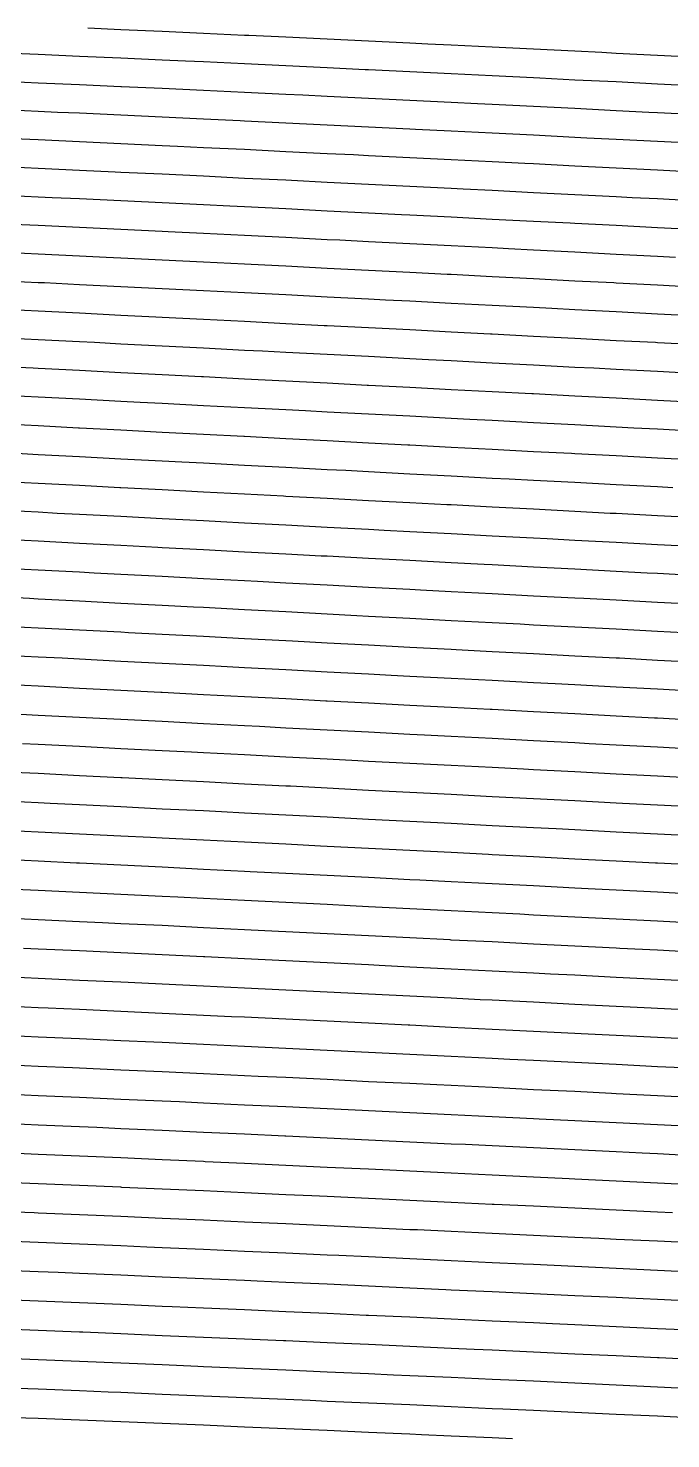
# Model space of a CAD drawing. Header units: metres. Extents: x 228 to 3387, y 52 to 162.
# Drawn here: x 1577.3 to 1626.5, y 53.2 to 161.3 of the extents above; entities that cross this region are included whole.
import ezdxf

# ---------------------------------------------------------------- set-up
doc = ezdxf.new("R2010")
doc.units = ezdxf.units.M
for name, color, linetype in [('Vs_1000', 7, 'Continuous'), ('Vs_1025', 7, 'Continuous'), ('Vs_1050', 7, 'Continuous'), ('Vs_1075', 7, 'Continuous'), ('Vs_1100', 7, 'Continuous'), ('Vs_1125', 7, 'Continuous'), ('Vs_1150', 7, 'Continuous'), ('Vs_1175', 7, 'Continuous'), ('Vs_1200', 7, 'Continuous'), ('Vs_1225', 7, 'Continuous'), ('Vs_1250', 7, 'Continuous'), ('Vs_1275', 7, 'Continuous'), ('Vs_1300', 7, 'Continuous'), ('Vs_1325', 7, 'Continuous'), ('Vs_1350', 7, 'Continuous'), ('Vs_1375', 7, 'Continuous'), ('Vs_1400', 7, 'Continuous'), ('Vs_1425', 7, 'Continuous'), ('Vs_1450', 7, 'Continuous'), ('Vs_1475', 7, 'Continuous'), ('Vs_275', 7, 'Continuous'), ('Vs_300', 7, 'Continuous'), ('Vs_325', 7, 'Continuous'), ('Vs_350', 7, 'Continuous'), ('Vs_375', 7, 'Continuous'), ('Vs_400', 7, 'Continuous'), ('Vs_425', 7, 'Continuous'), ('Vs_450', 7, 'Continuous'), ('Vs_475', 7, 'Continuous'), ('Vs_500', 7, 'Continuous'), ('Vs_525', 7, 'Continuous'), ('Vs_550', 7, 'Continuous'), ('Vs_575', 7, 'Continuous'), ('Vs_600', 7, 'Continuous'), ('Vs_625', 7, 'Continuous'), ('Vs_650', 7, 'Continuous'), ('Vs_675', 7, 'Continuous'), ('Vs_700', 7, 'Continuous'), ('Vs_725', 7, 'Continuous'), ('Vs_750', 7, 'Continuous'), ('Vs_775', 7, 'Continuous'), ('Vs_800', 7, 'Continuous'), ('Vs_825', 7, 'Continuous'), ('Vs_850', 7, 'Continuous'), ('Vs_875', 7, 'Continuous'), ('Vs_900', 7, 'Continuous'), ('Vs_925', 7, 'Continuous'), ('Vs_950', 7, 'Continuous'), ('Vs_975', 7, 'Continuous')]:
    doc.layers.add(name, color=color, linetype=linetype)

msp = doc.modelspace()

# ---------------------------------------------------------------- linework, layer by layer
at = {"layer": 'Vs_1000'}
msp.add_lwpolyline([(1628.66, 94.93), (1625.5, 95.1), (1622.34, 95.26), (1620.18, 95.37), (1619.18, 95.42), (1616.01, 95.58), (1612.85, 95.74), (1609.69, 95.9), (1607.31, 96.02), (1606.53, 96.06), (1603.37, 96.22), (1600.2, 96.38), (1597.04, 96.54), (1594.31, 96.67), (1593.88, 96.69), (1590.72, 96.85), (1587.56, 97.01), (1584.4, 97.16), (1581.23, 97.32), (1581.01, 97.33), (1578.07, 97.47), (1574.91, 97.62)], dxfattribs=at)
at = {"layer": 'Vs_1025'}
msp.add_lwpolyline([(1627.84, 92.75), (1625.5, 92.87), (1622.34, 93.03), (1619.18, 93.19), (1616.01, 93.35), (1614.95, 93.41), (1612.85, 93.51), (1609.69, 93.67), (1606.53, 93.83), (1603.37, 93.99), (1601.96, 94.06), (1600.2, 94.15), (1597.04, 94.31), (1593.88, 94.46), (1590.72, 94.62), (1588.76, 94.71), (1587.56, 94.77), (1584.4, 94.93), (1581.23, 95.08), (1578.07, 95.23), (1575.08, 95.37)], dxfattribs=at)
at = {"layer": 'Vs_1050'}
msp.add_lwpolyline([(1628.66, 90.49), (1625.5, 90.65), (1622.61, 90.79), (1622.34, 90.81), (1619.18, 90.97), (1616.01, 91.13), (1612.85, 91.29), (1609.69, 91.44), (1609.62, 91.45), (1606.53, 91.6), (1603.37, 91.76), (1600.2, 91.92), (1597.04, 92.07), (1596.48, 92.1), (1593.88, 92.23), (1590.72, 92.38), (1587.56, 92.54), (1584.4, 92.69), (1583, 92.75), (1581.23, 92.84), (1578.07, 92.99), (1574.91, 93.13)], dxfattribs=at)
at = {"layer": 'Vs_1075'}
msp.add_lwpolyline([(1628.66, 88.26), (1625.5, 88.42), (1622.34, 88.58), (1619.18, 88.74), (1617.31, 88.83), (1616.01, 88.9), (1612.85, 89.06), (1609.69, 89.21), (1606.53, 89.37), (1604.19, 89.49), (1603.37, 89.53), (1600.2, 89.68), (1597.04, 89.84), (1593.88, 89.99), (1590.83, 90.14), (1590.72, 90.15), (1587.56, 90.3), (1584.4, 90.45), (1581.23, 90.6), (1578.07, 90.74), (1576.95, 90.79)], dxfattribs=at)
at = {"layer": 'Vs_1100'}
msp.add_lwpolyline([(1628.66, 86.04), (1625.5, 86.2), (1625.02, 86.22), (1622.34, 86.36), (1619.18, 86.51), (1616.01, 86.67), (1612.85, 86.83), (1611.91, 86.87), (1609.69, 86.98), (1606.53, 87.14), (1603.37, 87.3), (1600.2, 87.45), (1598.62, 87.53), (1597.04, 87.6), (1593.88, 87.76), (1590.72, 87.91), (1587.56, 88.06), (1584.97, 88.18), (1584.4, 88.21), (1581.23, 88.35), (1578.07, 88.5), (1574.91, 88.64)], dxfattribs=at)
at = {"layer": 'Vs_1125'}
msp.add_lwpolyline([(1628.66, 83.81), (1625.5, 83.97), (1622.34, 84.13), (1619.65, 84.26), (1619.18, 84.28), (1616.01, 84.44), (1612.85, 84.6), (1609.69, 84.75), (1606.53, 84.91), (1606.4, 84.91), (1603.37, 85.06), (1600.2, 85.22), (1597.04, 85.37), (1593.88, 85.52), (1592.88, 85.57), (1590.72, 85.67), (1587.56, 85.82), (1584.4, 85.97), (1581.23, 86.11), (1578.82, 86.22), (1578.07, 86.25), (1574.91, 86.4)], dxfattribs=at)
at = {"layer": 'Vs_1150'}
msp.add_lwpolyline([(1627.42, 81.65), (1625.5, 81.74), (1622.34, 81.9), (1619.18, 82.06), (1616.01, 82.21), (1614.18, 82.3), (1612.85, 82.37), (1609.69, 82.52), (1606.53, 82.68), (1603.37, 82.83), (1600.75, 82.95), (1600.2, 82.98), (1597.04, 83.13), (1593.88, 83.28), (1590.72, 83.43), (1587.56, 83.58), (1586.93, 83.61), (1584.4, 83.72), (1581.23, 83.87), (1578.07, 84.01), (1574.91, 84.15)], dxfattribs=at)
at = {"layer": 'Vs_1175'}
msp.add_lwpolyline([(1628.66, 79.36), (1625.5, 79.52), (1622.34, 79.67), (1621.99, 79.69), (1619.18, 79.83), (1616.01, 79.98), (1612.85, 80.14), (1609.69, 80.29), (1608.6, 80.34), (1606.53, 80.44), (1603.37, 80.59), (1600.2, 80.75), (1597.04, 80.9), (1594.92, 80.99), (1593.88, 81.04), (1590.72, 81.19), (1587.56, 81.34), (1584.4, 81.48), (1581.23, 81.62), (1580.69, 81.65), (1578.07, 81.76), (1574.91, 81.9)], dxfattribs=at)
at = {"layer": 'Vs_1200'}
msp.add_lwpolyline([(1628.66, 77.13), (1625.5, 77.29), (1622.34, 77.44), (1619.18, 77.6), (1616.45, 77.73), (1616.01, 77.75), (1612.85, 77.9), (1609.69, 78.06), (1606.53, 78.21), (1603.37, 78.36), (1602.87, 78.38), (1600.2, 78.51), (1597.04, 78.66), (1593.88, 78.8), (1590.72, 78.95), (1588.88, 79.04), (1587.56, 79.1), (1584.4, 79.24), (1581.23, 79.38), (1578.07, 79.52), (1574.91, 79.65)], dxfattribs=at)
at = {"layer": 'Vs_1225'}
msp.add_lwpolyline([(1628.66, 74.9), (1625.5, 75.06), (1624.32, 75.12), (1622.34, 75.21), (1619.18, 75.37), (1616.01, 75.52), (1612.85, 75.67), (1610.8, 75.77), (1609.69, 75.82), (1606.53, 75.97), (1603.37, 76.12), (1600.2, 76.27), (1597.04, 76.42), (1596.97, 76.42), (1593.88, 76.57), (1590.72, 76.71), (1587.56, 76.85), (1584.4, 76.99), (1582.57, 77.08), (1581.23, 77.13), (1578.07, 77.27), (1574.91, 77.41)], dxfattribs=at)
at = {"layer": 'Vs_1250'}
msp.add_lwpolyline([(1628.66, 72.68), (1625.5, 72.83), (1622.34, 72.98), (1619.18, 73.13), (1618.73, 73.16), (1616.01, 73.29), (1612.85, 73.44), (1609.69, 73.59), (1606.53, 73.74), (1605, 73.81), (1603.37, 73.89), (1600.2, 74.03), (1597.04, 74.18), (1593.88, 74.32), (1590.85, 74.46), (1590.72, 74.47), (1587.56, 74.61), (1584.4, 74.75), (1581.23, 74.89), (1578.07, 75.02), (1575.91, 75.12)], dxfattribs=at)
at = {"layer": 'Vs_1275'}
msp.add_lwpolyline([(1626.66, 70.54), (1625.5, 70.6), (1622.34, 70.75), (1619.18, 70.9), (1616.01, 71.05), (1613, 71.2), (1612.85, 71.2), (1609.69, 71.35), (1606.53, 71.5), (1603.37, 71.65), (1600.2, 71.79), (1599.02, 71.85), (1597.04, 71.94), (1593.88, 72.08), (1590.72, 72.23), (1587.56, 72.37), (1584.47, 72.5), (1584.4, 72.51), (1581.23, 72.64), (1578.07, 72.78), (1574.91, 72.91)], dxfattribs=at)
at = {"layer": 'Vs_1300'}
msp.add_lwpolyline([(1628.66, 68.22), (1625.5, 68.37), (1622.34, 68.52), (1621, 68.58), (1619.18, 68.67), (1616.01, 68.82), (1612.85, 68.97), (1609.69, 69.12), (1607.13, 69.24), (1606.53, 69.26), (1603.37, 69.41), (1600.2, 69.56), (1597.04, 69.7), (1593.88, 69.84), (1592.83, 69.89), (1590.72, 69.98), (1587.56, 70.12), (1584.4, 70.26), (1581.23, 70.4), (1578.07, 70.53), (1577.75, 70.54), (1574.91, 70.66)], dxfattribs=at)
at = {"layer": 'Vs_1325'}
msp.add_lwpolyline([(1628.66, 65.99), (1625.5, 66.14), (1622.34, 66.29), (1619.18, 66.44), (1616.01, 66.59), (1615.22, 66.62), (1612.85, 66.73), (1609.69, 66.88), (1606.53, 67.03), (1603.37, 67.17), (1601.09, 67.28), (1600.2, 67.32), (1597.04, 67.46), (1593.88, 67.6), (1590.72, 67.74), (1587.56, 67.88), (1586.38, 67.93), (1584.4, 68.02), (1581.23, 68.15), (1578.07, 68.28), (1574.91, 68.41)], dxfattribs=at)
at = {"layer": 'Vs_1350'}
msp.add_lwpolyline([(1628.66, 63.76), (1625.5, 63.91), (1623.3, 64.01), (1622.34, 64.06), (1619.18, 64.2), (1616.01, 64.35), (1612.85, 64.5), (1609.69, 64.64), (1609.28, 64.66), (1606.53, 64.79), (1603.37, 64.93), (1600.2, 65.08), (1597.04, 65.22), (1594.83, 65.32), (1593.88, 65.36), (1590.72, 65.5), (1587.56, 65.63), (1584.4, 65.77), (1581.23, 65.9), (1579.6, 65.97), (1578.07, 66.03), (1574.91, 66.16)], dxfattribs=at)
at = {"layer": 'Vs_1375'}
msp.add_lwpolyline([(1628.66, 61.53), (1625.5, 61.67), (1622.34, 61.82), (1619.18, 61.97), (1617.45, 62.05), (1616.01, 62.12), (1612.85, 62.26), (1609.69, 62.41), (1606.53, 62.55), (1603.37, 62.69), (1603.18, 62.7), (1600.2, 62.84), (1597.04, 62.98), (1593.88, 63.12), (1590.72, 63.25), (1588.32, 63.36), (1587.56, 63.39), (1584.4, 63.52), (1581.23, 63.66), (1578.07, 63.79), (1574.91, 63.91)], dxfattribs=at)
at = {"layer": 'Vs_1400'}
msp.add_lwpolyline([(1628.66, 59.3), (1625.62, 59.44), (1625.5, 59.44), (1622.34, 59.59), (1619.18, 59.74), (1616.01, 59.88), (1612.85, 60.03), (1611.46, 60.09), (1609.69, 60.17), (1606.53, 60.31), (1603.37, 60.46), (1600.2, 60.6), (1597.04, 60.74), (1596.86, 60.74), (1593.88, 60.87), (1590.72, 61.01), (1587.56, 61.14), (1584.4, 61.28), (1581.5, 61.4), (1581.23, 61.41), (1578.07, 61.54), (1574.91, 61.66)], dxfattribs=at)
at = {"layer": 'Vs_1425'}
msp.add_lwpolyline([(1628.66, 57.06), (1625.5, 57.21), (1622.34, 57.36), (1619.71, 57.48), (1619.18, 57.5), (1616.01, 57.65), (1612.85, 57.79), (1609.69, 57.93), (1606.53, 58.08), (1605.28, 58.13), (1603.37, 58.22), (1600.2, 58.36), (1597.04, 58.49), (1593.88, 58.63), (1590.72, 58.77), (1590.29, 58.78), (1587.56, 58.9), (1584.4, 59.03), (1581.23, 59.16), (1578.07, 59.29), (1574.91, 59.41)], dxfattribs=at)
at = {"layer": 'Vs_1450'}
msp.add_lwpolyline([(1627.96, 54.86), (1625.5, 54.98), (1622.34, 55.12), (1619.18, 55.27), (1616.01, 55.41), (1613.65, 55.52), (1612.85, 55.55), (1609.69, 55.7), (1606.53, 55.84), (1603.37, 55.98), (1600.2, 56.11), (1598.9, 56.17), (1597.04, 56.25), (1593.88, 56.39), (1590.72, 56.52), (1587.56, 56.65), (1584.4, 56.78), (1583.42, 56.82), (1581.23, 56.91), (1578.07, 57.04), (1574.91, 57.16)], dxfattribs=at)
at = {"layer": 'Vs_1475'}
msp.add_lwpolyline([(1614.39, 53.25), (1612.85, 53.32), (1609.69, 53.46), (1607.42, 53.56), (1606.53, 53.6), (1603.37, 53.74), (1600.2, 53.87), (1597.04, 54.01), (1593.88, 54.14), (1592.28, 54.21), (1590.72, 54.28), (1587.56, 54.41), (1584.4, 54.54), (1581.23, 54.67), (1578.07, 54.79), (1576.19, 54.86)], dxfattribs=at)
at = {"layer": 'Vs_275'}
msp.add_lwpolyline([(1628.66, 159.02), (1625.5, 159.18), (1622.34, 159.33), (1621.25, 159.39), (1619.18, 159.49), (1616.01, 159.64), (1612.85, 159.8), (1609.69, 159.95), (1607.91, 160.04), (1606.53, 160.11), (1603.37, 160.26), (1600.2, 160.41), (1597.04, 160.56), (1594.21, 160.69), (1593.88, 160.71), (1590.72, 160.86), (1587.56, 161), (1584.4, 161.14), (1581.86, 161.26)], dxfattribs=at)
at = {"layer": 'Vs_300'}
msp.add_lwpolyline([(1628.66, 156.82), (1625.5, 156.98), (1622.34, 157.14), (1619.18, 157.29), (1616.48, 157.43), (1616.01, 157.45), (1612.85, 157.61), (1609.69, 157.76), (1606.53, 157.92), (1603.37, 158.07), (1603.12, 158.08), (1600.2, 158.22), (1597.04, 158.37), (1593.88, 158.52), (1590.72, 158.67), (1589.34, 158.73), (1587.56, 158.82), (1584.4, 158.96), (1581.23, 159.1), (1578.07, 159.24), (1574.91, 159.38)], dxfattribs=at)
at = {"layer": 'Vs_325'}
msp.add_lwpolyline([(1628.66, 154.62), (1625.5, 154.78), (1624.85, 154.81), (1622.34, 154.94), (1619.18, 155.1), (1616.01, 155.25), (1612.85, 155.41), (1611.72, 155.47), (1609.69, 155.57), (1606.53, 155.72), (1603.37, 155.88), (1600.2, 156.03), (1598.33, 156.12), (1597.04, 156.18), (1593.88, 156.33), (1590.72, 156.48), (1587.56, 156.63), (1584.46, 156.77), (1584.4, 156.78), (1581.23, 156.92), (1578.07, 157.06), (1574.91, 157.2)], dxfattribs=at)
at = {"layer": 'Vs_350'}
msp.add_lwpolyline([(1628.66, 152.42), (1625.5, 152.58), (1622.34, 152.74), (1620.09, 152.85), (1619.18, 152.9), (1616.01, 153.06), (1612.85, 153.22), (1609.69, 153.37), (1606.96, 153.51), (1606.53, 153.53), (1603.37, 153.68), (1600.2, 153.84), (1597.04, 153.99), (1593.88, 154.14), (1593.55, 154.16), (1590.72, 154.3), (1587.56, 154.44), (1584.4, 154.59), (1581.23, 154.74), (1579.54, 154.81), (1578.07, 154.88), (1574.91, 155.02)], dxfattribs=at)
at = {"layer": 'Vs_375'}
msp.add_lwpolyline([(1628.31, 150.24), (1625.5, 150.38), (1622.34, 150.54), (1619.18, 150.7), (1616.01, 150.86), (1615.35, 150.89), (1612.85, 151.02), (1609.69, 151.18), (1606.53, 151.33), (1603.37, 151.49), (1602.22, 151.55), (1600.2, 151.65), (1597.04, 151.8), (1593.88, 151.96), (1590.72, 152.11), (1588.75, 152.2), (1587.56, 152.26), (1584.4, 152.41), (1581.23, 152.55), (1578.07, 152.7), (1574.91, 152.84)], dxfattribs=at)
at = {"layer": 'Vs_400'}
msp.add_lwpolyline([(1628.66, 148.02), (1625.5, 148.18), (1623.56, 148.28), (1622.34, 148.34), (1619.18, 148.5), (1616.01, 148.66), (1612.85, 148.82), (1610.61, 148.93), (1609.69, 148.98), (1606.53, 149.14), (1603.37, 149.3), (1600.2, 149.45), (1597.48, 149.59), (1597.04, 149.61), (1593.88, 149.76), (1590.72, 149.92), (1587.56, 150.07), (1584.4, 150.22), (1583.96, 150.24), (1581.23, 150.37), (1578.07, 150.51), (1574.91, 150.66)], dxfattribs=at)
at = {"layer": 'Vs_425'}
msp.add_lwpolyline([(1628.66, 145.82), (1625.5, 145.98), (1622.34, 146.14), (1619.18, 146.3), (1618.82, 146.32), (1616.01, 146.46), (1612.85, 146.62), (1609.69, 146.78), (1606.53, 146.94), (1605.89, 146.97), (1603.37, 147.1), (1600.2, 147.26), (1597.04, 147.42), (1593.88, 147.57), (1592.75, 147.63), (1590.72, 147.73), (1587.56, 147.88), (1584.4, 148.03), (1581.23, 148.18), (1579.13, 148.28), (1578.07, 148.33), (1574.91, 148.48)], dxfattribs=at)
at = {"layer": 'Vs_450'}
msp.add_lwpolyline([(1626.89, 143.71), (1625.5, 143.78), (1622.34, 143.94), (1619.18, 144.1), (1616.01, 144.26), (1614.09, 144.36), (1612.85, 144.43), (1609.69, 144.59), (1606.53, 144.75), (1603.37, 144.91), (1601.18, 145.02), (1600.2, 145.06), (1597.04, 145.22), (1593.88, 145.38), (1590.72, 145.54), (1588.02, 145.67), (1587.56, 145.69), (1584.4, 145.84), (1581.23, 146), (1578.07, 146.15), (1574.91, 146.29)], dxfattribs=at)
at = {"layer": 'Vs_475'}
msp.add_lwpolyline([(1628.66, 141.41), (1625.5, 141.58), (1622.34, 141.74), (1622.15, 141.75), (1619.18, 141.9), (1616.01, 142.06), (1612.85, 142.22), (1609.69, 142.39), (1609.38, 142.4), (1606.53, 142.55), (1603.37, 142.71), (1600.2, 142.87), (1597.04, 143.03), (1596.47, 143.06), (1593.88, 143.19), (1590.72, 143.34), (1587.56, 143.5), (1584.4, 143.65), (1583.28, 143.71), (1581.23, 143.81), (1578.07, 143.96), (1574.91, 144.11)], dxfattribs=at)
at = {"layer": 'Vs_500'}
msp.add_lwpolyline([(1628.66, 139.21), (1625.5, 139.37), (1622.34, 139.54), (1619.18, 139.7), (1617.42, 139.79), (1616.01, 139.86), (1612.85, 140.02), (1609.69, 140.19), (1606.53, 140.35), (1604.67, 140.44), (1603.37, 140.51), (1600.2, 140.67), (1597.04, 140.83), (1593.88, 140.99), (1591.77, 141.1), (1590.72, 141.15), (1587.56, 141.31), (1584.4, 141.46), (1581.23, 141.62), (1578.55, 141.75), (1578.07, 141.77), (1574.91, 141.92)], dxfattribs=at)
at = {"layer": 'Vs_525'}
msp.add_lwpolyline([(1628.66, 137.01), (1625.5, 137.17), (1625.36, 137.18), (1622.34, 137.33), (1619.18, 137.5), (1616.01, 137.66), (1612.85, 137.82), (1612.7, 137.83), (1609.69, 137.98), (1606.53, 138.15), (1603.37, 138.31), (1600.2, 138.47), (1599.96, 138.48), (1597.04, 138.63), (1593.88, 138.79), (1590.72, 138.95), (1587.56, 139.11), (1587.08, 139.14), (1584.4, 139.27), (1581.23, 139.43), (1578.07, 139.58), (1574.91, 139.74)], dxfattribs=at)
at = {"layer": 'Vs_550'}
msp.add_lwpolyline([(1628.66, 134.8), (1625.5, 134.96), (1622.34, 135.13), (1620.62, 135.22), (1619.18, 135.29), (1616.01, 135.45), (1612.85, 135.62), (1609.69, 135.78), (1607.97, 135.87), (1606.53, 135.94), (1603.37, 136.11), (1600.2, 136.27), (1597.04, 136.43), (1595.26, 136.52), (1593.88, 136.59), (1590.72, 136.75), (1587.56, 136.92), (1584.4, 137.07), (1582.38, 137.18), (1581.23, 137.23), (1578.07, 137.39), (1574.91, 137.55)], dxfattribs=at)
at = {"layer": 'Vs_575'}
msp.add_lwpolyline([(1628.46, 132.6), (1625.5, 132.76), (1622.34, 132.92), (1619.18, 133.08), (1616.01, 133.25), (1615.87, 133.26), (1612.85, 133.41), (1609.69, 133.58), (1606.53, 133.74), (1603.37, 133.9), (1603.26, 133.91), (1600.2, 134.07), (1597.04, 134.23), (1593.88, 134.39), (1590.72, 134.56), (1590.57, 134.56), (1587.56, 134.72), (1584.4, 134.88), (1581.23, 135.04), (1578.07, 135.2), (1577.69, 135.22), (1574.91, 135.35)], dxfattribs=at)
at = {"layer": 'Vs_600'}
msp.add_lwpolyline([(1628.66, 130.38), (1625.5, 130.55), (1623.69, 130.64), (1622.34, 130.71), (1619.18, 130.88), (1616.01, 131.04), (1612.85, 131.21), (1611.13, 131.3), (1609.69, 131.37), (1606.53, 131.54), (1603.37, 131.7), (1600.2, 131.86), (1598.54, 131.95), (1597.04, 132.03), (1593.88, 132.19), (1590.72, 132.35), (1587.56, 132.52), (1585.87, 132.6), (1584.4, 132.68), (1581.23, 132.84), (1578.07, 133), (1574.91, 133.16)], dxfattribs=at)
at = {"layer": 'Vs_625'}
msp.add_lwpolyline([(1628.66, 128.18), (1625.5, 128.34), (1622.34, 128.51), (1619.18, 128.67), (1618.92, 128.68), (1616.01, 128.83), (1612.85, 129), (1609.69, 129.16), (1606.53, 129.33), (1606.38, 129.34), (1603.37, 129.49), (1600.2, 129.66), (1597.04, 129.82), (1593.88, 129.99), (1593.81, 129.99), (1590.72, 130.15), (1587.56, 130.31), (1584.4, 130.48), (1581.23, 130.64), (1581.16, 130.64), (1578.07, 130.8), (1574.91, 130.96)], dxfattribs=at)
at = {"layer": 'Vs_650'}
msp.add_lwpolyline([(1626.67, 126.07), (1625.5, 126.13), (1622.34, 126.3), (1619.18, 126.46), (1616.01, 126.63), (1614.15, 126.72), (1612.85, 126.79), (1609.69, 126.96), (1606.53, 127.12), (1603.37, 127.29), (1601.62, 127.38), (1600.2, 127.45), (1597.04, 127.62), (1593.88, 127.78), (1590.72, 127.94), (1589.08, 128.03), (1587.56, 128.11), (1584.4, 128.27), (1581.23, 128.44), (1578.07, 128.6), (1576.43, 128.68)], dxfattribs=at)
at = {"layer": 'Vs_675'}
msp.add_lwpolyline([(1628.66, 123.76), (1625.5, 123.92), (1622.34, 124.09), (1621.87, 124.11), (1619.18, 124.25), (1616.01, 124.42), (1612.85, 124.58), (1609.69, 124.75), (1609.36, 124.76), (1606.53, 124.91), (1603.37, 125.08), (1600.2, 125.24), (1597.04, 125.41), (1596.85, 125.42), (1593.88, 125.57), (1590.72, 125.74), (1587.56, 125.9), (1584.4, 126.07), (1584.32, 126.07), (1581.23, 126.23), (1578.07, 126.39), (1574.91, 126.56)], dxfattribs=at)
at = {"layer": 'Vs_700'}
msp.add_lwpolyline([(1628.66, 121.54), (1625.5, 121.71), (1622.34, 121.87), (1619.18, 122.04), (1617.05, 122.15), (1616.01, 122.21), (1612.85, 122.37), (1609.69, 122.54), (1606.53, 122.7), (1604.56, 122.8), (1603.37, 122.87), (1600.2, 123.03), (1597.04, 123.2), (1593.88, 123.36), (1592.06, 123.46), (1590.72, 123.53), (1587.56, 123.69), (1584.4, 123.86), (1581.23, 124.02), (1579.53, 124.11), (1578.07, 124.19), (1574.91, 124.35)], dxfattribs=at)
at = {"layer": 'Vs_725'}
msp.add_lwpolyline([(1628.66, 119.33), (1625.5, 119.5), (1624.72, 119.54), (1622.34, 119.66), (1619.18, 119.83), (1616.01, 119.99), (1612.85, 120.16), (1612.22, 120.19), (1609.69, 120.32), (1606.53, 120.49), (1603.37, 120.65), (1600.2, 120.82), (1599.73, 120.84), (1597.04, 120.98), (1593.88, 121.15), (1590.72, 121.32), (1587.56, 121.48), (1587.24, 121.5), (1584.4, 121.65), (1581.23, 121.81), (1578.07, 121.97), (1574.91, 122.14)], dxfattribs=at)
at = {"layer": 'Vs_750'}
msp.add_lwpolyline([(1628.66, 117.12), (1625.5, 117.28), (1622.34, 117.45), (1619.86, 117.58), (1619.18, 117.61), (1616.01, 117.78), (1612.85, 117.94), (1609.69, 118.11), (1607.36, 118.23), (1606.53, 118.27), (1603.37, 118.44), (1600.2, 118.61), (1597.04, 118.77), (1594.87, 118.88), (1593.88, 118.94), (1590.72, 119.1), (1587.56, 119.27), (1584.4, 119.43), (1582.36, 119.54), (1581.23, 119.6), (1578.07, 119.76), (1574.91, 119.92)], dxfattribs=at)
at = {"layer": 'Vs_775'}
msp.add_lwpolyline([(1627.5, 114.96), (1625.5, 115.07), (1622.34, 115.23), (1619.18, 115.4), (1616.01, 115.56), (1614.98, 115.62), (1612.85, 115.73), (1609.69, 115.89), (1606.53, 116.06), (1603.37, 116.22), (1602.47, 116.27), (1600.2, 116.39), (1597.04, 116.56), (1593.88, 116.72), (1590.72, 116.89), (1589.97, 116.92), (1587.56, 117.05), (1584.4, 117.21), (1581.23, 117.38), (1578.07, 117.54), (1577.4, 117.58), (1574.91, 117.71)], dxfattribs=at)
at = {"layer": 'Vs_800'}
msp.add_lwpolyline([(1628.66, 112.69), (1625.5, 112.85), (1622.59, 113.01), (1622.34, 113.02), (1619.18, 113.18), (1616.01, 113.35), (1612.85, 113.51), (1610.07, 113.66), (1609.69, 113.68), (1606.53, 113.84), (1603.37, 114.01), (1600.2, 114.17), (1597.54, 114.31), (1597.04, 114.34), (1593.88, 114.5), (1590.72, 114.67), (1587.56, 114.83), (1584.99, 114.96), (1584.4, 115), (1581.23, 115.16), (1578.07, 115.32), (1574.91, 115.48)], dxfattribs=at)
at = {"layer": 'Vs_825'}
msp.add_lwpolyline([(1628.66, 110.47), (1625.5, 110.64), (1622.34, 110.8), (1619.18, 110.97), (1617.66, 111.05), (1616.01, 111.13), (1612.85, 111.3), (1609.69, 111.46), (1606.53, 111.62), (1605.11, 111.7), (1603.37, 111.79), (1600.2, 111.95), (1597.04, 112.12), (1593.88, 112.28), (1592.55, 112.35), (1590.72, 112.45), (1587.56, 112.61), (1584.4, 112.77), (1581.23, 112.94), (1579.91, 113.01), (1578.07, 113.1), (1574.91, 113.26)], dxfattribs=at)
at = {"layer": 'Vs_850'}
msp.add_lwpolyline([(1628.66, 108.26), (1625.5, 108.42), (1625.26, 108.43), (1622.34, 108.58), (1619.18, 108.75), (1616.01, 108.91), (1612.85, 109.08), (1612.68, 109.09), (1609.69, 109.24), (1606.53, 109.4), (1603.37, 109.57), (1600.2, 109.73), (1600.1, 109.74), (1597.04, 109.9), (1593.88, 110.06), (1590.72, 110.22), (1587.56, 110.39), (1587.47, 110.39), (1584.4, 110.55), (1581.23, 110.71), (1578.07, 110.87), (1574.91, 111.03)], dxfattribs=at)
at = {"layer": 'Vs_875'}
msp.add_lwpolyline([(1628.66, 106.04), (1625.5, 106.2), (1622.34, 106.37), (1620.27, 106.47), (1619.18, 106.53), (1616.01, 106.69), (1612.85, 106.86), (1609.69, 107.02), (1607.66, 107.13), (1606.53, 107.18), (1603.37, 107.35), (1600.2, 107.51), (1597.04, 107.67), (1595.01, 107.78), (1593.88, 107.84), (1590.72, 108), (1587.56, 108.16), (1584.4, 108.32), (1582.26, 108.43), (1581.23, 108.48), (1578.07, 108.64), (1574.91, 108.8)], dxfattribs=at)
at = {"layer": 'Vs_900'}
msp.add_lwpolyline([(1627.88, 103.86), (1625.5, 103.98), (1622.34, 104.15), (1619.18, 104.31), (1616.01, 104.47), (1615.23, 104.51), (1612.85, 104.64), (1609.69, 104.8), (1606.53, 104.96), (1603.37, 105.12), (1602.56, 105.17), (1600.2, 105.29), (1597.04, 105.45), (1593.88, 105.61), (1590.72, 105.77), (1589.82, 105.82), (1587.56, 105.93), (1584.4, 106.09), (1581.23, 106.25), (1578.07, 106.41), (1576.87, 106.47)], dxfattribs=at)
at = {"layer": 'Vs_925'}
msp.add_lwpolyline([(1628.66, 101.6), (1625.5, 101.76), (1622.83, 101.9), (1622.34, 101.92), (1619.18, 102.09), (1616.01, 102.25), (1612.85, 102.41), (1610.13, 102.55), (1609.69, 102.58), (1606.53, 102.74), (1603.37, 102.9), (1600.2, 103.06), (1597.39, 103.21), (1597.04, 103.22), (1593.88, 103.38), (1590.72, 103.55), (1587.56, 103.71), (1584.5, 103.86), (1584.4, 103.86), (1581.23, 104.02), (1578.07, 104.18), (1574.91, 104.33)], dxfattribs=at)
at = {"layer": 'Vs_950'}
msp.add_lwpolyline([(1628.66, 99.38), (1625.5, 99.54), (1622.34, 99.7), (1619.18, 99.87), (1617.73, 99.94), (1616.01, 100.03), (1612.85, 100.19), (1609.69, 100.35), (1606.53, 100.51), (1604.96, 100.59), (1603.37, 100.67), (1600.2, 100.84), (1597.04, 101), (1593.88, 101.16), (1592.1, 101.25), (1590.72, 101.32), (1587.56, 101.47), (1584.4, 101.63), (1581.23, 101.79), (1578.98, 101.9), (1578.07, 101.94), (1574.91, 102.1)], dxfattribs=at)
at = {"layer": 'Vs_975'}
msp.add_lwpolyline([(1628.66, 97.16), (1625.5, 97.32), (1625.35, 97.33), (1622.34, 97.48), (1619.18, 97.64), (1616.01, 97.8), (1612.85, 97.97), (1612.56, 97.98), (1609.69, 98.13), (1606.53, 98.29), (1603.37, 98.45), (1600.2, 98.61), (1599.7, 98.63), (1597.04, 98.77), (1593.88, 98.93), (1590.72, 99.08), (1587.56, 99.24), (1586.66, 99.29), (1584.4, 99.4), (1581.23, 99.55), (1578.07, 99.71), (1574.91, 99.86)], dxfattribs=at)

doc.saveas('drawing.dxf')
